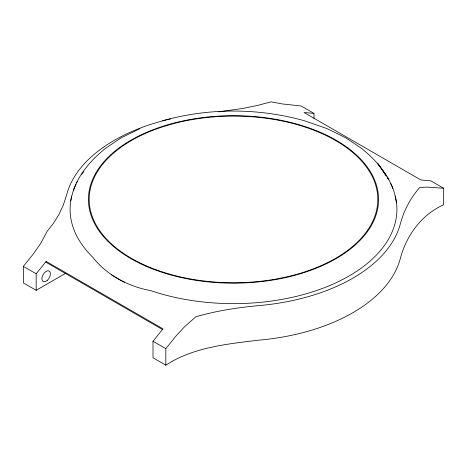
<?xml version="1.0" encoding="UTF-8"?>
<svg xmlns="http://www.w3.org/2000/svg" width="467" height="467" viewBox="0 0 467 467"><rect width="100%" height="100%" fill="white"/><g stroke="black" fill="none" stroke-linecap="round" stroke-linejoin="round"><path stroke-width="0.7" d="M70.727 201.02C74.142 180.77 87.183 163.549 102.693 150.724L104.637 148.985L120.871 138.01L139.872 128.635M65.818 273.201L36.175 290.316L23.35 282.914L23.35 266.4L33.32 253.99L40.635 243.5L47.365 230.996L53.489 223.284L58.83 214.674L63.249 205.27L66.559 195.072A168.745 97.428 0 0 1 170.648 118.881M36.175 290.316L36.175 273.802L46.145 261.392L162.977 328.844L153.001 341.254L153.001 357.769L165.826 365.171C193.105 347.366 226.618 344.068 258.128 340.221A168.745 97.428 0 0 0 400.441 258.058C406.576 235.205 421.736 214.581 443.65 204.768L443.65 188.254L430.825 180.852L420.855 179.958L304.023 112.512L313.999 113.399L313.999 118.425M165.826 365.171L165.826 348.656L175.796 336.246L184.646 326.643L195.907 316.76C216.192 310.894 237.125 307.595 258.128 305.675A168.745 97.428 0 0 0 400.441 223.512C404.002 210.261 410.598 197.915 419.635 187.588L426.365 187.086L443.65 188.254M162.609 120.749C208.714 107.824 258.286 107.824 304.391 120.749L327.145 128.647L346.129 138.01L362.351 148.973L364.289 150.707C376.495 160.957 387.143 173.467 392.887 188.499M218.76 111.841L242.817 108.449L257.731 105.367L271.094 101.829L282.354 103.943L301.174 105.997L313.999 113.399M71.679 196.181A163.403 94.34 0 0 0 92.705 257.171C106.879 275.197 128.209 286.522 150.567 290.579A163.403 94.34 0 0 0 324.378 287.695A163.403 94.34 0 0 0 395.28 196.029M162.977 329.801L46.145 262.349L46.145 261.392M23.35 266.4L36.175 273.802M153.001 341.254L165.826 348.656M386.145 175.633L377.564 163.211L386.232 175.843M387.47 177.647L388.707 179.451L386.874 176.724M394.685 193.828L396.536 202.952M124.654 282.36A163.713 94.515 0 0 1 111.216 274.602M73.307 190.682A163.403 94.34 0 0 1 76.057 184.045M76.687 182.766A163.403 94.34 0 0 1 77.353 181.488M81.556 174.588A163.403 94.34 0 0 1 82.414 173.356M82.857 172.743A163.403 94.34 0 0 1 83.686 171.628M384.627 173.409A163.403 94.34 0 0 1 385.415 174.535M390.605 183.35A163.403 94.34 0 0 1 394.533 193.274M156.719 269.973A144.315 83.319 0 0 0 377.715 202.538A144.315 83.319 0 0 0 166.065 125.757A144.315 83.319 0 0 0 156.719 269.973M47.255 280.428A6.042 3.491 -60 0 0 49.169 271.064A6.042 3.491 -60 0 0 42.018 277.41A6.042 3.491 -60 0 0 47.255 280.428M145.978 266.219A145.074 83.756 0 0 0 377.459 209.782A145.074 83.756 0 0 0 177.063 122.266A145.074 83.756 0 0 0 145.978 266.219"/></g></svg>
